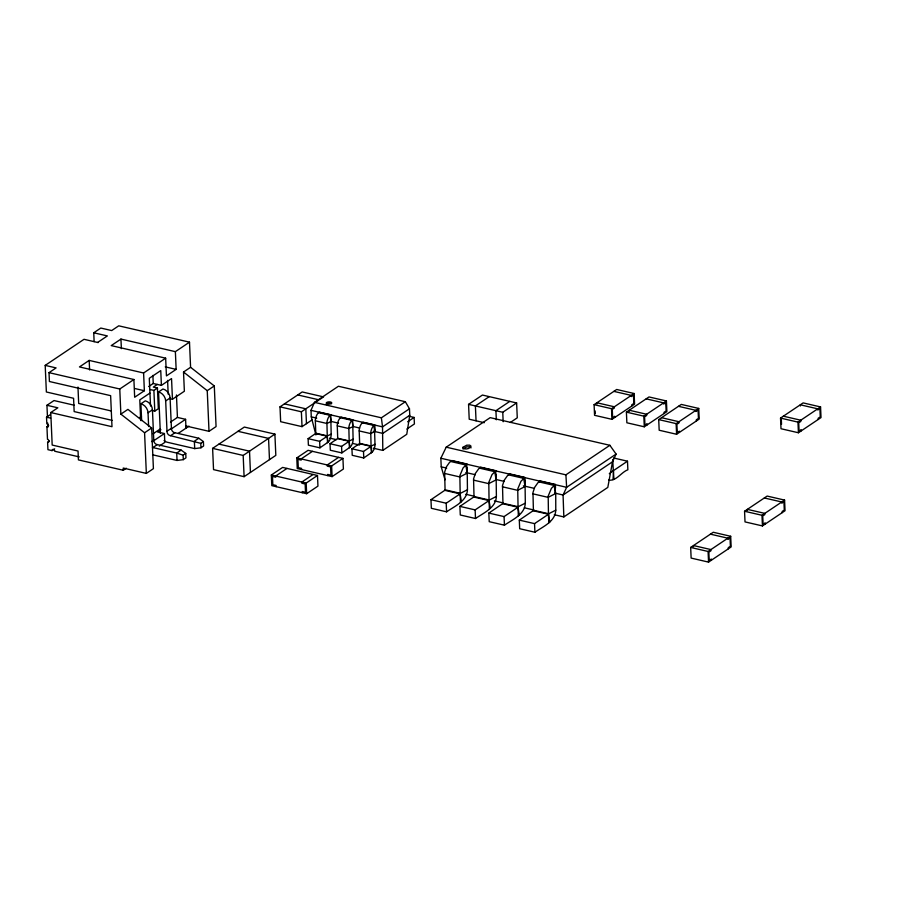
<?xml version="1.0" encoding="UTF-8"?>
<svg xmlns="http://www.w3.org/2000/svg" width="904" height="904" viewBox="0 0 904 904"><rect width="100%" height="100%" fill="white"/><g stroke="black" fill="none" stroke-linecap="round" stroke-linejoin="round"><path stroke-width="1.36" d="M382.81 450.395L382.528 426.869L381.386 417.806L405.342 401.726L409.467 408.777L409.761 415.286L406.755 434.304L382.81 450.395L373.25 448.181M315.349 420.801L315.383 419.84A7.435 3.785 -77 0 1 318.038 413.139L319.225 412.1L330.762 414.766L331.192 435.106A7.435 3.785 -77 0 1 328.547 441.819L319.926 447.842L308.388 445.175L308.106 438.655L315.79 433.423L315.349 420.801L326.886 423.467L330.751 421.739M337.271 425.863L337.305 424.903A7.435 3.785 -77 0 1 339.96 418.202L341.136 417.173L352.684 419.84L353.114 440.18A7.435 3.785 -77 0 1 350.469 446.881L341.848 452.904L330.31 450.237L330.028 443.728L337.712 438.485L337.271 425.863L348.808 428.53L352.673 426.801M359.193 430.925L359.227 429.976A7.435 3.785 -77 0 1 361.882 423.264L363.058 422.236L374.595 424.903L374.889 431.423L370.73 433.592L359.193 430.925L359.656 443.491L351.95 448.791L352.232 455.311L363.77 457.978L372.391 451.943A7.435 3.785 -77 0 0 375.036 445.243L374.595 431.875M359.668 443.412L371.205 446.011L375.07 444.293M430.971 499.697L445.073 490.126L444.632 472.137L446.384 466.837L449.604 462.294L451.785 460.52L467.018 464.034L463.085 467.91L459.865 475.651L460.181 493.81L446.203 503.223L430.971 499.697L431.344 508.297L446.576 511.822C454.588 506.206 466.95 501.268 467.447 489.753L467.176 467.718M459.91 506.387L474.012 496.816L473.572 478.826L475.312 473.526L478.544 468.984L480.725 467.198L495.957 470.724L492.025 474.6L488.804 482.34L489.053 500.556L475.131 509.901L459.91 506.387L460.283 514.986L475.515 518.512C483.516 512.896 495.889 507.958 496.386 496.443L496.115 474.408M488.838 513.077L502.952 503.494L502.511 485.516L504.251 480.216L507.472 475.673L509.664 473.888L524.885 477.414L520.953 481.29L517.732 489.03L518.06 507.189L504.07 516.591L488.838 513.077L489.222 521.676L504.443 525.19C512.455 519.574 524.828 514.647 525.326 503.132L524.998 479.866M503.008 503.302L518.252 506.726L525.326 503.132M555.723 493.053L555.779 510.161C555.282 521.687 542.92 526.614 534.908 532.23L519.676 528.716L519.303 520.116L533.405 510.534L532.964 492.544L534.716 487.256L537.936 482.713L540.117 480.928L555.35 484.454L555.508 488.137M613.025 479.617L613.579 470.543L627.489 461.198L627.862 469.797C621.297 472.057 616.212 481.549 608.595 480.058M445.039 479.809L441.231 466.837L440.847 458.238L446.214 447.175L490.183 417.637L609.872 445.299L616.099 454.09L612.528 461.774L607.804 487.403L563.836 516.93L554.299 514.726M315.892 434.926L311.281 416.857L310.999 410.337L314.468 402.348L338.424 386.257L405.342 401.726M315.688 433.57L327.259 436.203L326.92 422.507A7.435 3.785 -77 0 1 329.576 415.806L330.762 414.766M337.61 438.632L349.181 441.265L348.842 427.569A7.435 3.785 -77 0 1 351.498 420.868L352.684 419.84M462.995 448.96L466.803 446.847L469.752 446.802L471.108 447.842M351.95 448.791L363.487 451.458L371.069 446.361L370.764 432.643A7.435 3.785 -77 0 1 373.42 425.931L374.595 424.903M519.303 520.116L534.535 523.631L548.445 514.286L548.197 496.07L551.417 488.318L555.35 484.454M340.492 417.716L352.029 420.383L352.967 426.349M371.352 452.881L371.103 446.327L371.849 452.429M533.213 510.771L548.513 514.229L549.745 522.116M609.296 473.73L613.285 470.396L612.731 459.56M112.243 420.383L74.151 411.58L73.574 398.28L46.364 391.986L45.2 365.385L84.027 339.305L98.208 342.593M94.129 341.656L93.745 332.785L100.796 328.05L111.689 330.559L118.74 325.824L189.49 342.164L190.586 367.295L214.293 385.94L216.067 426.575L209.016 431.321L185.885 425.976M126.345 468.238L123.317 470.272L78.422 459.899L78.038 451.028L52.183 445.062L50.771 412.552L111.994 426.699L110.638 395.658L49.415 381.511L49.019 372.651L56.082 367.905L45.2 365.385M97.632 342.446L107.35 335.926L93.745 332.785M143.6 372.99L89.18 360.413L79.473 366.934L133.894 379.51L134.662 397.251L144.369 390.731L143.6 372.99L165.658 358.176L166.438 375.906L176.144 369.386L175.376 351.656L189.49 342.164M175.376 351.656L120.955 339.079L111.237 345.599L165.658 358.176M47.483 417.569L46.94 405.286L54.003 400.551L74.41 405.263M50.771 412.552L57.822 407.806L46.94 405.286M54.669 448.836L52.025 450.61L47.935 449.672L47.618 442.282A1.627 1.232 56.1 0 0 48.918 441.118A1.627 1.232 56.1 0 0 47.483 439.321L46.94 426.756A1.627 1.232 56.1 0 0 48.24 425.603A1.627 1.232 56.1 0 0 46.816 423.806L46.522 417.151L50.048 414.789M46.94 426.756L48.703 425.581M49.019 372.651L119.769 389.002L133.894 379.51M47.618 442.282L49.381 441.095M148.651 386.573L153.239 383.488L161.398 385.375L171.545 378.561L172.449 399.252L169.737 398.619M157.319 384.426L153.352 387.104L157.432 388.042L158.336 408.732L154.799 411.105L152.075 410.472M149.928 393.082L139.781 399.896L140.685 420.586M149.815 389.466L153.895 390.415L157.432 388.042M146.346 473.402L144.572 432.767L120.865 414.122L127.927 409.376L151.635 428.021L153.409 468.656L146.346 473.402L123.226 468.057L123.317 470.272M172.449 399.252L184.371 391.24L183.523 372.03L190.586 367.295M141.634 420.597L140.9 403.817L145.318 400.856A8.113 6.136 56.1 0 1 152.448 409.817L153.77 440.112A3.582 2.712 56.1 0 0 157.33 444.598L181.139 450.102L185.761 453.424L185.953 457.853L183.309 459.639L177.048 460.452L152.561 454.791M160.358 433.344L158.562 391.963L162.969 389.002A8.113 6.136 56.1 0 1 170.099 397.963L171.421 428.259A3.582 2.712 56.1 0 0 174.98 432.733L198.79 438.237L203.411 441.57L203.603 446L200.959 447.785L194.699 448.599L167.489 442.305A8.113 6.136 56.1 0 1 164.856 441.141L164.042 440.53M139.51 417.682L141.453 416.382M148.629 426.552L148.03 412.778L152.448 409.817M203.411 441.57L200.767 443.344L170.562 435.705A3.582 2.712 56.1 0 1 167.003 431.219L165.681 400.924L170.099 397.963M144.572 432.767L151.635 428.021M209.016 431.321L207.242 390.675L214.293 385.94M153.104 433.773L160.053 429.106M170.483 422.1L177.433 417.433L185.591 419.32L185.975 428.191M160.923 429.75L157.612 431.976L164.415 433.547L164.799 442.418L159.285 446.124M151.556 441.593L153.77 440.112M167.003 431.219L171.421 428.259M153.375 440.96L164.415 433.547M171.059 429.084L185.591 419.32M152.448 447.48A3.582 2.712 56.1 0 0 152.912 447.559L157.33 444.598M170.562 435.705L174.98 432.733M178.156 433.445L189.004 426.157M181.139 450.102L176.721 453.062L152.912 447.559M198.79 438.237L194.371 441.208L194.699 448.599M177.048 460.452L176.721 453.062L183.117 455.198L185.761 453.424M212.609 448.373L244.329 427.061L274.895 434.123L275.822 455.379L244.103 476.679L213.536 469.617L212.609 448.373L243.176 455.435L274.895 434.123M312.016 419.942L302.026 426.643L280.658 421.705L280.003 406.845L302.196 391.952L323.564 396.89L320.242 399.127M280.003 406.845L301.382 411.783L319.123 399.873L297.755 394.935M331.045 421.287L330.107 415.32L318.57 412.653M308.106 438.655L319.643 441.321L327.225 436.236L328.005 442.305M271.336 475.007L282.636 467.413L317.485 475.47L317.948 486.115L306.648 493.708L271.799 485.651L271.336 475.007L306.185 483.064L317.485 475.47M296.783 457.91L308.083 450.328L342.932 458.373L343.396 469.018L332.096 476.611L297.246 468.554L296.783 457.91L331.632 465.967L342.932 458.373M286.997 468.419L275.697 476.012L275.743 477.199L272.477 476.442L272.838 484.725L276.104 485.471L276.161 486.657M312.445 451.333L301.145 458.927L301.19 460.102L297.924 459.345L298.286 467.628L301.552 468.385L301.608 469.571M330.028 443.728L341.565 446.395L349.147 441.299L349.927 447.367M409.467 408.777L382.528 426.869L310.999 410.337M313.134 474.464L301.834 482.058L301.879 483.233L305.145 483.99L305.507 492.273L302.241 491.516L302.298 492.703M338.582 457.367L327.271 464.961L327.327 466.148L330.593 466.905L330.954 475.176L327.689 474.419L327.745 475.606M409.761 415.286L382.81 433.389L373.262 431.185M407.625 421.806L414.122 417.445L414.405 423.965L406.834 429.05M484.261 422.699L469.21 419.219L468.566 404.359L482.431 395.048L516.625 402.958L517.269 417.817L510.342 422.473M489.267 396.63L475.402 405.941L476.046 420.801M509.788 401.376L495.923 410.687L496.319 419.784M468.566 404.359L502.76 412.269L516.625 402.958M594.097 404.664L616.697 389.477L634.122 393.511L634.585 404.156L611.985 419.332L594.561 415.309L594.097 404.664L611.522 408.687L634.122 393.511M626.404 412.134L649.004 396.946L666.429 400.969L666.892 411.614L644.292 426.801L626.867 422.778L626.404 412.134L643.829 416.156L666.429 400.969M446.214 447.175L565.904 474.837L609.872 445.299M658.711 419.592L681.311 404.416L698.736 408.438L699.199 419.083L676.599 434.27L659.174 430.236L658.711 419.592L676.135 423.626L698.736 408.438M616.099 454.09L566.638 487.312L563.068 494.996L563.836 516.93M612.528 461.774L563.068 494.996L554.853 493.098M780.536 418.089L803.136 402.901L820.561 406.936L821.024 417.58L798.424 432.756L780.999 428.733L780.536 418.089L797.961 422.111L820.561 406.936M690.667 547.44L713.267 532.264L730.692 536.287L731.155 546.931L708.555 562.118L691.131 558.084L690.667 547.44L708.092 551.474L730.692 536.287M744.557 511.257L767.157 496.07L784.582 500.093L785.045 510.737L762.445 525.925L745.02 521.902L744.557 511.257L761.982 515.28L784.582 500.093M466.859 473.334L459.786 476.939L444.553 473.425M467.447 489.753L460.373 493.358L445.141 489.832M495.787 480.024L488.725 483.629L473.493 480.114M496.386 496.443L489.313 500.048L474.08 496.522M524.727 486.714L517.653 490.318L502.432 486.793M555.192 493.753L548.118 497.358L532.885 493.833M555.779 510.161L548.705 513.766L533.473 510.251M331.226 434.157L327.361 435.886L315.824 433.219M353.148 439.22L349.283 440.949L337.746 438.282M783.361 416.19L800.786 420.213L800.831 421.4L798.718 422.823L799.079 431.106L801.193 429.682L801.249 430.858M613.872 391.375L631.297 395.41L631.354 396.585L633.467 395.161L633.828 403.444L631.715 404.868L631.76 406.054M646.179 398.845L663.604 402.868L663.66 404.054L665.773 402.63L666.135 410.913L664.022 412.337L664.067 413.512M678.486 406.314L695.91 410.337L695.956 411.523L698.08 410.1L698.442 418.371L696.317 419.795L696.374 420.981M661.536 417.693L678.96 421.727L679.006 422.902L676.893 424.326L677.254 432.609L679.367 431.185L679.424 432.372M613.534 457.966L627.489 461.198M764.332 497.968L781.757 501.991L781.802 503.178L783.926 501.754L784.288 510.037L782.163 511.461L782.22 512.636M408.992 416.258L414.122 417.445M165.262 366.866L176.144 369.386M314.468 402.348L381.386 417.806M284.444 403.873L305.823 408.811L306.467 423.671M362.414 422.789L373.951 425.456L374.731 431.524L374.448 425.004M311.281 416.857L316.728 418.111M330.367 421.264L338.548 423.151M352.809 426.451L359.634 428.033M440.847 458.238L566.638 487.312L565.904 474.837M134.854 388.528L144.369 390.731M450.587 461.469L465.82 464.984L467.119 472.826L466.746 464.215M479.527 468.159L494.759 471.673L496.047 479.515L504.262 481.403M508.466 474.849L523.698 478.363L524.987 486.194L524.614 477.594M538.931 481.888L554.152 485.403L555.452 493.234L555.079 484.634M359.532 443.694L371.069 446.361M329.553 438.09L336.378 439.66M352.763 443.446L359.589 445.028M441.231 466.837L446.689 468.102M465.809 472.521L475.357 474.724M523.405 485.832L534.343 488.363M710.442 534.162L727.867 538.185L727.923 539.372L730.036 537.948L730.398 546.231L728.285 547.654L728.33 548.83M237.989 431.321L268.556 438.383L269.482 459.639M111.339 410.992L78.682 403.444L77.97 387.07M465.786 494.273L473.956 496.16M494.386 500.884L502.556 502.771M524.343 507.799L533.88 510.003M444.881 490.352L460.113 493.866L461.413 501.709M473.82 497.042L489.053 500.556L490.341 508.398M502.76 503.731L517.992 507.246L519.28 515.077M218.949 444.113L249.515 451.175L250.442 472.419M46.522 417.151L50.601 418.1M79.236 456.904L54.737 451.243A1.627 1.232 56.1 0 0 53.313 449.446A1.627 1.232 56.1 0 0 52.025 450.61M183.523 372.03L207.242 390.675M613.285 470.396L613.952 479.143M818.199 419.479L818.143 418.292L820.267 416.868L819.905 408.585L817.781 410.009L817.736 408.834L800.311 404.8L800.368 405.986M797.961 422.111L798.424 432.756M781.293 418.789L781.531 424.315M765.27 524.026L765.213 522.84L763.1 524.263L762.739 515.992L764.852 514.568L764.807 513.382L747.382 509.359L747.427 510.534M761.982 515.28L762.445 525.925M711.38 560.22L711.324 559.034L709.211 560.457L708.849 552.174L710.962 550.762L710.917 549.575L693.492 545.553L693.549 546.728M708.092 551.474L708.555 562.118M676.135 423.626L676.599 434.27M647.117 424.903L647.061 423.716L644.947 425.14L644.586 416.868L646.699 415.444L646.654 414.258L629.229 410.235L629.274 411.41M643.829 416.156L644.292 426.801M614.81 417.433L614.754 416.258L612.641 417.682L612.279 409.399L614.392 407.975L614.347 406.789L596.922 402.766L596.979 403.952M611.522 408.687L611.985 419.332M595.092 410.891L595.216 413.648M548.445 514.286L548.818 522.885M534.535 523.631L534.908 532.23M517.992 507.246L518.365 515.845M502.76 412.269L503.166 421.727M504.07 516.591L504.443 525.19M495.674 470.905L496.047 479.515M489.053 500.556L489.426 509.155M475.131 509.901L475.515 518.512M460.113 493.866L460.486 502.477M446.203 503.223L446.576 511.822M363.487 451.458L363.77 457.978M349.147 441.299L349.43 447.819M341.565 446.395L341.848 452.904M331.632 465.967L332.096 476.611M327.225 436.236L327.508 442.745M319.643 441.321L319.926 447.842M306.185 483.064L306.648 493.708M301.382 411.783L302.026 426.643M243.176 455.435L244.103 476.679M200.767 443.344L200.959 447.785M183.117 455.198L183.309 459.639M176.45 394.969L177.433 417.433M167.59 380.369L168.189 394.167M161.398 385.375L160.754 370.595L149.284 378.301L150.539 406.02M153.895 390.415L154.799 411.105M152.889 375.431L153.239 383.488M120.955 339.079L121.362 348.628M119.769 389.002L120.865 414.122M89.18 360.413L89.598 369.962M47.72 423.027L47.889 427.117M326.367 404.585A2.757 1.13 -2.5 0 1 328.141 403.218A2.757 1.13 -2.5 0 1 331.508 403.647M158.562 391.963A8.113 6.136 56.1 0 1 165.681 400.924M140.9 403.817A8.113 6.136 56.1 0 1 148.03 412.778M462.927 447.31L463.029 448.248C465.424 449.729 469.933 448.926 471.029 446.192L469.684 445.152L466.724 445.197L462.927 447.31M327.508 404.009A2.757 1.13 -2.5 0 0 331.745 402.958A2.757 1.13 -2.5 0 0 327.756 402.043A2.757 1.13 -2.5 0 0 327.508 404.009"/></g></svg>
